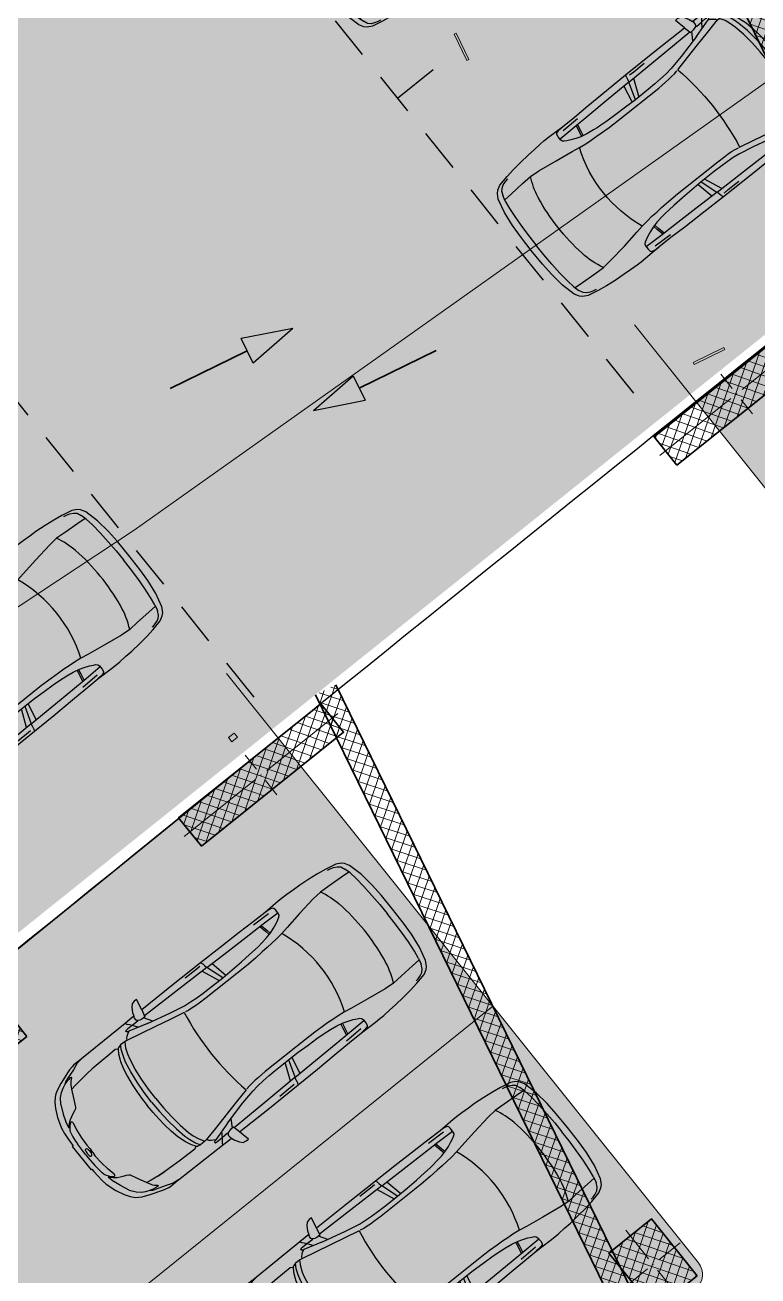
# Model space of a CAD drawing. Header units: metres. Extents: x 7511783 to 7512372, y 4692307 to 4692611.
# Drawn here: x 7511938.72 to 7511946.77, y 4692369.04 to 4692382.78 of the extents above; entities that cross this region are included whole.
import ezdxf

# ---------------------------------------------------------------- set-up
doc = ezdxf.new("R2010")
doc.units = ezdxf.units.M
doc.linetypes.add('Long Dashed', pattern=[793.7499761581425, 476.2499928474427, -317.4999833106998])
for name, color, linetype, lineweight in [('A - Fill Zone_Pen_No__102', 254, 'Continuous', 0), ('A - Fill Zone_Pen_No__176', 253, 'Continuous', 0), ('A - Muret', 7, 'Continuous', 0), ('A - Muret_Pen_No__101', 252, 'Continuous', 0), ('A - Muret_Pen_No__7', 7, 'Continuous', 0), ('A - Shtyllat', 7, 'Continuous', 0), ('A - Shtyllat_Pen_No__1', 7, 'Continuous', 0), ('A - Shtyllat_Pen_No__7', 7, 'Continuous', 0), ('A -Polyline', 7, 'Continuous', 0), ('A -Polyline_Pen_No__1', 7, 'Continuous', 0), ('A -Polyline_Pen_No__178', 43, 'Continuous', 0), ('A -Polyline_Pen_No__42', 8, 'Continuous', 0), ('A -Polyline_Pen_No__48', 14, 'Continuous', 0), ('A -Polyline_Pen_No__8', 14, 'Continuous', 0), ('A1 - Bodrumi -1', 7, 'Continuous', 0), ('A1 - Bodrumi -1_Pen_No__42', 8, 'Continuous', 0), ('bodrum 1 garazhat projekt', 7, 'Continuous', 0), ('garazhat-netw-amiri - b1', 20, 'Continuous', 0), ('Interior - Furniture _Pen_No__42', 8, 'Continuous', 0), ('Parc-Kojshi', 251, 'Continuous', 0)]:
    doc.layers.add(name, color=color, linetype=linetype, lineweight=lineweight)
pattern_1 = [(44.99999999999998, (0, 0), (-68.94290863686237, 68.94290863686243), []), (135.0000000000001, (0, 0), (68.94290863686219, 68.94290863686261), [])]

# ---------------------------------------------------------------- blocks, each defined once
blk = doc.blocks.new('Slab_6', base_point=(63264.51523607764, -68393.3326743771))
at = {"layer": 'A1 - Bodrumi -1_Pen_No__42', "color": 8, "linetype": 'Continuous', "lineweight": 25, "flags": 128}
blk.add_lwpolyline([(63264.51523607764, -68393.3326743771), (83257.00457082294, -63909.70114019907), (75456.13369070938, -29146.91751099753, 0.0021919497620864), (57048.23205081843, -33332.54687322022), (60252.72529317138, -47612.63264707229), (58637.28843211705, -47925.70844958309), (58785.1422201114, -48589.27355840802), (58818.69832244765, -48581.63779186852)], format="xyb", close=True, dxfattribs=at)
blk = doc.blocks.new('Wall_15', base_point=(0, 6.4082e-12))
at = {"layer": 'A - Muret_Pen_No__101', "linetype": 'Continuous', "lineweight": 13}
h = blk.add_hatch(dxfattribs=at)
h.set_pattern_fill('CONCRETE_BLOCK', color=252, style=0, pattern_type=2)
h.set_pattern_definition(pattern_1)
h.paths.add_polyline_path([(-1.5708e-12, -4900.000033771142), (249.9999749009003, -4900.000033771142), (249.9999749009003, -2199.999968968906), (-1.5708e-12, -2199.999968968906)])
h = blk.add_hatch(dxfattribs=at)
h.set_pattern_fill('CONCRETE_BLOCK', color=252, style=0, pattern_type=2)
h.set_pattern_definition(pattern_1)
h.paths.add_polyline_path([(-1.5708e-12, -8550.830750387211), (249.999995032061, -8800.830745419275), (249.999995032061, -6899.999994027645), (-1.5708e-12, -6899.999994027645)])
at = {"layer": 'A - Muret_Pen_No__7', "color": 7, "linetype": 'Continuous', "lineweight": 35, "flags": 128}
for points in [[(-4.041e-13, -2200.000028613109), (-9.001e-13, -4899.999936311775)], [(249.9999999999991, -4900.000060477718), (249.9999999999996, -2200.000025361618)], [(-1.2675e-12, -6899.999962323701), (-1.5708e-12, -8550.830745419275)], [(249.9999999999984, -8800.830745419275), (249.9999999999987, -6899.999959072212)]]:
    blk.add_lwpolyline(points, dxfattribs=at)
blk = doc.blocks.new('Wall_17', base_point=(-1850.000000000002, -8550.830745419275))
at = {"layer": 'A - Muret_Pen_No__101', "linetype": 'Continuous', "lineweight": 13}
h = blk.add_hatch(dxfattribs=at)
h.set_pattern_fill('CONCRETE_BLOCK', color=252, style=0, pattern_type=2)
h.set_pattern_definition(pattern_1)
h.paths.add_polyline_path([(-1850.000000000002, -8550.830745419275), (-1850.000000000003, -19000.83600967443), (-1600.000000000003, -19000.83600967443), (-1600.000000000002, -8550.830745419275)])
at = {"layer": 'A - Muret_Pen_No__7', "color": 7, "linetype": 'Continuous', "lineweight": 35, "flags": 128}
for points in [[(-1850.000000000002, -8550.830745419275), (-1850.000000000003, -19000.83600967443)], [(-1600.000000000003, -19000.83600967443), (-1600.000000000002, -8550.830745419275)]]:
    blk.add_lwpolyline(points, dxfattribs=at)
blk = doc.blocks.new('Column_61', base_point=(5947.500000000003, 13699.91603487401))
at = {"layer": 'A - Shtyllat_Pen_No__1', "color": 7, "linetype": 'Continuous', "lineweight": 13, "flags": 128}
blk.add_lwpolyline([(5935.000000000003, 13539.91603487401), (5960.000000000003, 13539.91603487401), (5960.000000000003, 13859.91603487401), (5935.000000000003, 13859.91603487401)], close=True, dxfattribs=at)
blk = doc.blocks.new('Column_62', base_point=(5772.500000000003, 13527.41603487401))
at = {"layer": 'A - Shtyllat_Pen_No__1', "color": 7, "linetype": 'Continuous', "lineweight": 13, "flags": 128}
blk.add_lwpolyline([(5960.000000000003, 13514.91603487401), (5960.000000000003, 13539.91603487401), (5585.000000000003, 13539.91603487401), (5585.000000000003, 13514.91603487401)], close=True, dxfattribs=at)
blk = doc.blocks.new('Column_64', base_point=(7404.775709868909, 12530.26864461035))
at = {"layer": 'A - Shtyllat_Pen_No__1', "color": 7, "linetype": 'Continuous', "lineweight": 13, "flags": 128}
blk.add_lwpolyline([(7450.373490132641, 12509.7542000646), (7437.236955106668, 12568.29846919072), (7359.177929605177, 12550.78308915609), (7372.314464631149, 12492.23882002997)], close=True, dxfattribs=at)
blk = doc.blocks.new('Column_166', base_point=(64505.87232301066, -38881.04805262886))
at = {"layer": 'A - Shtyllat', "linetype": 'Continuous', "lineweight": 0}
h = blk.add_hatch(dxfattribs=at)
h.set_pattern_fill('CONCRETE_BLOCK', color=18, style=0, pattern_type=2)
h.set_pattern_definition(pattern_1)
h.paths.add_polyline_path([(64886.17591868005, -39205.65423729104), (64711.00925349893, -38425.06686908084), (64125.56872734127, -38556.44186796668), (64300.7353925224, -39337.02923617687)])
at = {"layer": 'A - Shtyllat_Pen_No__1', "color": 7, "linetype": 'Continuous', "lineweight": 13}
for p, q in [((64488.35565649256, -38802.98931580783), (64400.77232390199, -38412.69563170273)), ((64583.93105983168, -38863.53138611074), (64876.6513229105, -38797.84388666783)), ((64427.81358618964, -38898.56471914697), (64135.09332311082, -38964.25221858989)), ((64523.38898952877, -38959.10678944988), (64610.97232211933, -39349.40047355498))]:
    blk.add_line(p, q, dxfattribs=at)
blk.add_point((64505.87232301066, -38881.04805262886), dxfattribs=at)
at = {"layer": 'A - Shtyllat_Pen_No__7', "color": 7, "linetype": 'Continuous', "lineweight": 35, "flags": 128}
blk.add_lwpolyline([(64886.17591868005, -39205.65423729104), (64711.00925349893, -38425.06686908084), (64125.56872734127, -38556.44186796668), (64300.7353925224, -39337.02923617687)], close=True, dxfattribs=at)
blk = doc.blocks.new('Column_179', base_point=(59045.0060760387, -33287.85267673247))
at = {"layer": 'A - Shtyllat', "linetype": 'Continuous', "lineweight": 0}
h = blk.add_hatch(dxfattribs=at)
h.set_pattern_fill('CONCRETE_BLOCK', color=18, style=0, pattern_type=2)
h.set_pattern_definition(pattern_1)
h.paths.add_polyline_path([(59425.30967170808, -33612.45886139465), (59250.14300652697, -32831.87149318445), (58664.70248036931, -32963.24649207029), (58839.86914555044, -33743.83386028049)])
at = {"layer": 'A - Shtyllat_Pen_No__1', "color": 7, "linetype": 'Continuous', "lineweight": 13}
for p, q in [((59027.48940952059, -33209.79393991145), (58939.90607693003, -32819.50025580635)), ((59123.06481285972, -33270.33601021436), (59415.78507593855, -33204.64851077144)), ((58966.94733921767, -33305.36934325059), (58674.22707613886, -33371.0568426935)), ((59062.52274255681, -33365.91141355349), (59150.10607514737, -33756.2050976586))]:
    blk.add_line(p, q, dxfattribs=at)
blk.add_point((59045.0060760387, -33287.85267673247), dxfattribs=at)
at = {"layer": 'A - Shtyllat_Pen_No__7', "color": 7, "linetype": 'Continuous', "lineweight": 35, "flags": 128}
blk.add_lwpolyline([(59425.30967170808, -33612.45886139465), (59250.14300652697, -32831.87149318445), (58664.70248036931, -32963.24649207029), (58839.86914555044, -33743.83386028049)], close=True, dxfattribs=at)
blk = doc.blocks.new('Column_180', base_point=(69526.68682391413, -30697.36521935289))
at = {"layer": 'A - Shtyllat', "linetype": 'Continuous', "lineweight": 0}
h = blk.add_hatch(dxfattribs=at)
h.set_pattern_fill('CONCRETE_BLOCK', color=18, style=0, pattern_type=2)
h.set_pattern_definition(pattern_1)
h.paths.add_polyline_path([(68594.74427994668, -31111.47039288187), (70546.21270047217, -30673.553729929), (70458.62936788159, -30283.2600458239), (68507.1609473561, -30721.17670877676)])
at = {"layer": 'A - Shtyllat_Pen_No__1', "color": 7, "linetype": 'Continuous', "lineweight": 13}
for p, q in [((69509.17015739602, -30619.30648253186), (69465.37849110072, -30424.15964047931)), ((69604.74556073516, -30679.84855283477), (70580.4797709979, -30460.89022135833)), ((69448.6280870931, -30714.881885871), (68472.89387683036, -30933.84021734743)), ((69544.20349043225, -30775.4239561739), (69587.99515672753, -30970.57079822645))]:
    blk.add_line(p, q, dxfattribs=at)
blk.add_point((69526.68682391413, -30697.36521935289), dxfattribs=at)
at = {"layer": 'A - Shtyllat_Pen_No__7', "color": 7, "linetype": 'Continuous', "lineweight": 35, "flags": 128}
blk.add_lwpolyline([(68594.74427994668, -31111.47039288187), (70546.21270047217, -30673.553729929), (70458.62936788159, -30283.2600458239), (68507.1609473561, -30721.17670877676)], close=True, dxfattribs=at)
blk = doc.blocks.new('Column_181', base_point=(62998.06674833133, -32162.29846686515))
at = {"layer": 'A - Shtyllat', "linetype": 'Continuous', "lineweight": 0}
h = blk.add_hatch(dxfattribs=at)
h.set_pattern_fill('CONCRETE_BLOCK', color=18, style=0, pattern_type=2)
h.set_pattern_definition(pattern_1)
h.paths.add_polyline_path([(62066.12420436387, -32576.40364039413), (64017.59262488936, -32138.48697744127), (63930.00929229878, -31748.19329333617), (61978.5408717733, -32186.10995628904)])
at = {"layer": 'A - Shtyllat_Pen_No__1', "color": 7, "linetype": 'Continuous', "lineweight": 13}
for p, q in [((62980.55008181322, -32084.23973004413), (62936.75841551793, -31889.09288799159)), ((63076.12548515235, -32144.78180034704), (64051.85969541509, -31925.82346887061)), ((62920.00801151031, -32179.81513338326), (61944.27380124756, -32398.7734648597)), ((63015.58341484945, -32240.35720368617), (63059.37508114474, -32435.50404573872))]:
    blk.add_line(p, q, dxfattribs=at)
blk.add_point((62998.06674833133, -32162.29846686515), dxfattribs=at)
at = {"layer": 'A - Shtyllat_Pen_No__7', "color": 7, "linetype": 'Continuous', "lineweight": 35, "flags": 128}
blk.add_lwpolyline([(62066.12420436387, -32576.40364039413), (64017.59262488936, -32138.48697744127), (63930.00929229878, -31748.19329333617), (61978.5408717733, -32186.10995628904)], close=True, dxfattribs=at)
blk = doc.blocks.new('Car 05 22')
at = {"layer": 'Interior - Furniture _Pen_No__42', "color": 8, "linetype": 'Continuous', "lineweight": 25}
for p, q in [((1961.117547741, 983.221158223), (1928.938242309, 983.221158223)), ((1928.938242309, 983.221158223), (1957.843908175, 858.0544967500001)), ((1996.903176747, 974.9060932165999), (1961.117547741, 983.221158223)), ((2026.89661068, 945.007687052), (1996.903176747, 974.9060932165999)), ((-372.3345973750002, 830.229933465), (-483.1389679684001, 817.2581826864)), ((-251.752794228, 841.043733947), (-372.3345973750002, 830.229933465)), ((-168.2198443133, 844.6061713611999), (-251.752794228, 841.043733947)), ((-78.35772569479998, 850.6357850930001), (-168.2198443133, 844.6061713611999)), ((-24.036324899, 852.2918850640001), (-78.35772569479998, 850.6357850930001)), ((40.3182760438, 852.3336850629998), (-24.036324899, 852.2918850640001)), ((230.8030912739, 845.5192631063), (40.3182760438, 852.3336850629998)), ((129.0398444, 820.4687779309999), (138.886242882, 832.3883788069998)), ((138.886242882, 832.3883788069998), (165.168377873, 840.275885275)), ((165.168377873, 840.275885275), (194.733578306, 844.324685204)), ((194.733578306, 844.324685204), (230.803091274, 845.519263106)), ((400.0158099590001, 847.596806379), (230.8030912739, 845.5192631063)), ((590.7241636140001, 851.6786068920001), (400.0158099590001, 847.596806379)), ((856.5325990199999, 856.169707455), (590.7241636140001, 851.6786068920001)), ((1129.8609284, 858.5331077519999), (856.5325990199999, 856.169707455)), ((1119.51383092, 833.2672045809999), (1115.14443198, 808.948201529)), ((1120.16623076, 836.3248049650001), (1119.51383092, 833.2672045809999)), ((1120.69723063, 838.160005195), (1120.16623076, 836.3248049650001)), ((1129.8609284, 858.5331077519999), (1120.69723063, 838.160005195)), ((1536.1071561, 860.3802508980001), (1129.8609284, 858.5331077519999)), ((1162.63563846, 830.4777734580001), (1220.13025657, 829.0713745190002)), ((1220.13025657, 829.0713745190002), (1369.65750367, 831.489072695)), ((1957.843908175, 858.0544967500001), (1536.1071561, 860.3802508980001)), ((1957.84390817, 858.0544967500001), (1977.22141076, 777.427813481)), ((2054.5732194, 897.577022836), (2026.89661068, 945.007687052)), ((2067.91700908, 857.6794056350001), (2054.5732194, 897.577022836)), ((2119.91703998, 857.4374531180001), (2067.91700908, 857.6794056350001)), ((2075.28112592, 835.6608695470001), (2067.91700908, 857.6794056350001)), ((2075.2191259, 809.3983893609999), (2075.28112592, 835.6608695470001)), ((2193.165590015, 856.4504063259001), (2119.91703998, 857.4374531180001)), ((2166.81146925, 813.814537484), (2182.27381684, 834.081841238)), ((2182.27381684, 834.081841238), (2193.16559002, 856.4504063260001)), ((2808.01466132, 852.5547640039999), (2193.165590015, 856.4504063259001)), ((2855.711363900001, 852.6327640009998), (2808.01466132, 852.5547640039999)), ((2808.01466132, 852.5547640039999), (2876.86636504, 843.317264394)), ((2891.44016583, 852.5287640049999), (2855.711363900001, 852.6327640009998)), ((2876.86636504, 843.317264394), (2954.16376923, 813.731165643)), ((2922.51356751, 852.034364026), (2891.44016583, 852.5287640049999)), ((2904.11849592, 832.8863289209997), (2905.06820589, 832.8379901159999)), ((2945.17226874, 849.4061641369999), (2922.51356751, 852.034364026)), ((2989.61447115, 839.6482645490003), (2945.17226874, 849.4061641369999)), ((3013.55027244, 833.064864827), (2989.61447115, 839.6482645490003)), ((3154.26138006, 782.5577669589998), (3013.55027244, 833.064864827)), ((-784.8200333720001, 721.8124613509999), (-815.0478655078, 667.7598955197002)), ((-757.6903274910002, 747.022066986), (-784.8200333720001, 721.8124613509999)), ((-706.3378894982, 775.7872218095), (-757.6903274910002, 747.022066986)), ((-729.425104913, 716.3992494200002), (-750.577082573, 669.7773949330001)), ((-701.0941271610001, 743.2591195180001), (-729.425104913, 716.3992494200002)), ((-585.227090103, 801.027979058), (-706.3378894982, 775.7872218095)), ((-664.8727541800001, 760.961322365), (-701.0941271610001, 743.2591195180001)), ((-626.571782751, 772.4860242179999), (-664.8727541800001, 760.961322365)), ((-594.8871138119998, 778.4895580349998), (-626.571782751, 772.4860242179999)), ((-483.1389679684001, 817.2581826864), (-585.227090103, 801.027979058)), ((124.560977278, 791.3967861309999), (129.0398444, 820.4687779309999)), ((125.693926866, 743.8968737240001), (124.560977278, 791.3967861309999)), ((327.3887276080001, 761.920895626), (125.394377448, 756.455747737)), ((132.429139117, 722.8048827370001), (125.693926866, 743.8968737240001)), ((146.670770152, 710.6062742990001), (132.429139117, 722.8048827370001)), ((171.252864179, 696.6287725440001), (146.670770152, 710.6062742990001)), ((212.566754139, 676.5412700230002), (171.252864179, 696.6287725440001)), ((210.873013229, 809.2317387879999), (418.0703055720001, 816.1926024380003)), ((521.9507803269998, 764.6728959719999), (327.3887276080001, 761.920895626)), ((355.2943663540001, 762.315609428), (339.1227247570001, 683.1192857359999)), ((373.4006373970002, 762.5717151969999), (357.2289958010001, 683.375391506)), ((813.627009446, 769.327996556), (521.9507803269998, 764.6728959719999)), ((1108.59023357, 773.98329714), (813.627009446, 769.327996556)), ((1036.25651944, 772.8416796290002), (996.5002997029998, 578.7916468290002)), ((1041.96657906, 578.0240872360001), (1107.56627095, 773.967136299)), ((1173.32542975, 774.895061201), (1090.33970038, 577.89253068)), ((1115.14443198, 808.948201529), (1108.59023357, 773.98329714)), ((1108.59023357, 773.98329714), (1537.61805657, 780.025947399)), ((1537.61805657, 780.025611521), (1974.99295641, 786.0764425990001)), ((2000.39650233, 701.591770694), (1730.35620914, 633.8338533080002)), ((1939.15395607, 686.22492547), (1995.917261, 777.427813481)), ((1977.22141076, 777.427813481), (2019.59119012, 777.427813481)), ((2000.39650233, 701.591770694), (2213.53100788, 762.9814866290001)), ((2019.59119012, 777.427813481), (2044.48611622, 783.069509224)), ((2044.48611622, 783.069509224), (2063.35562216, 792.2740022800001)), ((2063.35562216, 792.2740022800001), (2070.42572439, 799.8521965630001)), ((2068.68333559, 787.696981005), (2065.39356605, 794.4584027669999)), ((2068.68333559, 787.696981005), (2148.02030692, 790.4828861469999)), ((2070.42572439, 799.8521965630001), (2075.2191259, 809.3983893609999)), ((2106.51930118, 732.1586113790001), (2148.02030692, 790.4828861469999)), ((2122.045506540001, 659.9572884350001), (2293.79610906, 697.6509877739999)), ((2148.02030692, 790.4828861469999), (2166.81146925, 813.814537484)), ((2148.02030692, 790.4828861469999), (2205.61920777, 792.204186117)), ((2205.61920777, 792.204186117), (2227.21980808, 791.0038861380001)), ((2226.59190807, 769.8777067159999), (2213.53100788, 762.9814866290001)), ((2213.53100788, 762.9814866290001), (2238.34670825, 752.240186817)), ((2234.36910819, 773.9630864369999), (2226.59190807, 769.8828865080001)), ((2227.21980808, 791.0038861380001), (2232.61990816, 790.029986155)), ((2232.61990816, 790.029986155), (2237.93539134, 787.2871225249999)), ((2238.46067648, 776.864360243), (2234.36910819, 773.9630864369999)), ((2240.81890828, 784.03918626), (2237.93539134, 787.2871225249999)), ((2238.34670825, 752.240186817), (2258.53170854, 739.717487037)), ((2238.46067648, 776.864360243), (2240.85090828, 780.5209863219999)), ((2240.85090828, 780.5209863219999), (2240.81890828, 784.03918626)), ((2258.53170854, 739.717487037), (2269.0398087, 731.086787188)), ((2269.0398087, 731.086787188), (2278.83550884, 721.965087348)), ((2278.83550884, 721.965087348), (2293.79610906, 697.6509877739999)), ((2293.79610906, 697.6509877739999), (2317.1870094, 700.7385877199999)), ((2293.79610906, 697.6386630720001), (2293.79610906, 697.6509877739999)), ((2317.1870094, 700.7385877199999), (2345.74280982, 702.7498876850001)), ((2355.134199750001, 639.912801441), (2317.1870094, 700.7385877199999)), ((2345.74280982, 702.7498876850001), (2378.929310310001, 702.0184876970001)), ((2410.10490185, 649.1086815510001), (2378.929310310001, 702.0184876970001)), ((2378.929310310001, 702.0184876970001), (2410.57231077, 694.2028878339999)), ((2410.57231077, 694.2028878339999), (2410.58631694, 694.1782473540001)), ((2428.73881104, 681.7061880529999), (2410.57231077, 694.2028878339999)), ((2428.73881104, 681.7061880529999), (2457.25830016, 700.035535323)), ((2457.25830016, 700.035535323), (2535.4819126, 697.9905877680001)), ((2535.422612600001, 697.9916562040003), (2673.21491462, 695.5089878119999)), ((2535.46586986, 697.9894090810001), (2535.4819126, 697.988971943)), ((2673.21491462, 695.5089878119999), (2787.200816290001, 691.4809878819998)), ((2787.200816290001, 691.4809878819998), (2868.415817480001, 687.223087957)), ((2868.395882330001, 687.22488671), (2959.72331881, 678.984388101)), ((2959.72331881, 678.984388101), (2868.415817480001, 687.1969879569999)), ((2954.16376923, 813.731165643), (3075.78877375, 774.6896785450001)), ((3022.47491973, 758.305686711), (3023.66221975, 762.4851866380001)), ((3024.49924208, 753.7186598590001), (3022.47491973, 758.305686711)), ((3023.66221975, 762.4851866380001), (3034.64521991, 765.0503865930001)), ((3037.91041996, 743.452886971), (3024.49924208, 753.7186598590001)), ((3034.64521991, 765.0503865930001), (3046.93432009, 763.817386614)), ((3050.61522015, 730.6688871950001), (3037.91041996, 743.452886971)), ((3046.93432009, 763.817386614), (3060.9451203, 762.9292866300001)), ((3064.50712035, 714.6457874760001), (3050.61522015, 730.6688871950001)), ((3060.9451203, 762.9292866300001), (3089.85712072, 757.3861867269998)), ((3076.97452053, 697.807687771), (3064.50712035, 714.6457874760001)), ((3100.48402088, 763.1120866269999), (3075.78877375, 774.6896785450001)), ((3100.00912087, 656.556188494), (3076.97452053, 697.807687771)), ((3089.85712072, 757.3861867269998), (3108.43932099, 751.4304868319999)), ((3114.13862108, 753.3111867989999), (3100.48402088, 763.1120866269999)), ((3108.43932099, 751.4304868319999), (3122.8656212, 746.4359869189999)), ((3122.8656212, 746.4359869189999), (3114.13862108, 753.3111867989999)), ((3170.0706946, 726.5554905960001), (3122.8656212, 746.4359869189999)), ((3235.883818752, 747.6101556219), (3154.26138006, 782.5577669589998)), ((3211.69204952, 701.0151137130001), (3170.0706946, 726.5554905960001)), ((3254.25934432, 663.1775183300001), (3211.69204952, 701.0151137130001)), ((3269.07948628, 728.3294692490001), (3235.883818752, 747.6101556219)), ((3298.56678787, 705.6390702070001), (3269.07948628, 728.3294692490001)), ((3337.33388997, 663.3806719909999), (3298.56678787, 705.6390702070001)), ((-815.0478655078, 667.7598955197002), (-855.0523550635, 511.0116477078998)), ((-768.2719792499998, 602.2788720830002), (-782.764796709, 510.0106247469999)), ((-768.2719792499998, 602.2788720830002), (-750.577082573, 669.7773949330001)), ((-764.3441764490001, 617.261773195), (-665.728145997, 623.9546285630003)), ((-665.728145997, 623.9546285630003), (-500.877431885, 634.180288886)), ((-500.877431885, 634.180288886), (-383.0238853850001, 641.9613403830001)), ((-383.0238853850001, 641.9613403830001), (-274.220886173, 631.318400078)), ((-274.220886173, 631.318400078), (-56.404854203, 600.536895199)), ((-56.404854203, 600.536895199), (145.941775497, 566.5900898169999)), ((145.941775497, 566.5900898169999), (233.261172115, 552.312592089)), ((266.3151410770001, 654.566867265), (212.566754139, 676.5412700230002)), ((233.261172115, 552.312592089), (315.3092800730001, 541.359190513)), ((319.4903281550001, 636.426864989), (266.3151410770001, 654.566867265)), ((392.7088835140001, 617.8124267930001), (319.4903281550001, 636.426864989)), ((339.1227247570001, 683.1192857359999), (329.5580559370001, 633.8673348859999)), ((357.2289958010001, 683.375391506), (346.76505809, 629.492778784)), ((474.8166917820001, 607.1053878569999), (392.7088835140001, 617.8124267930001)), ((521.3449804749999, 601.6186871690002), (474.8166917820001, 607.1053878569999)), ((569.9935686519999, 596.8381865689998), (521.3449804749999, 601.6186871690002)), ((652.59274858, 590.9845858339997), (569.9935686519999, 596.8381865689998)), ((772.8388193580001, 584.9903850819998), (652.59274858, 590.9845858339997)), ((907.2666866909999, 580.298084493), (772.8388193580001, 584.9903850819998)), ((1041.96657906, 578.0240872360001), (907.2666866909999, 580.298084493)), ((1227.79815085, 577.5186957939999), (1041.96657906, 578.0240872360001)), ((1316.09897866, 580.475793563), (1227.79815085, 577.5186957939999)), ((1403.02450604, 584.4121905939998), (1316.09897866, 580.475793563)), ((1483.8761315, 590.1361862749999), (1403.02450604, 584.4121905939998)), ((1562.00595611, 600.596478384), (1483.8761315, 590.1361862749999)), ((1730.35620914, 633.8338533080002), (1562.00595611, 600.596478384)), ((1610.72419049, 544.0665862469999), (1779.61280153, 581.7538898049997)), ((1779.61280153, 581.7538898049997), (1952.84760406, 621.338789111)), ((1952.84760406, 621.338789111), (2122.045506540001, 659.9572884350001)), ((2379.77420337, 575.387091212), (2355.13301598, 639.9159014410001)), ((2397.334105950001, 514.2584815219999), (2379.77250853, 575.3929912130001)), ((2436.02871163, 583.2244924540001), (2410.10490185, 649.1086815510001)), ((2428.77597173, 681.700745325), (2428.73881104, 681.7061880529999)), ((2428.77597173, 681.700745325), (2456.66545813, 639.8418234830003)), ((2453.63941421, 521.616582688), (2436.02871163, 583.2244924540001)), ((2456.66545813, 639.8418234830003), (2487.236391870001, 574.2621729599999)), ((2487.236391870001, 574.2621729599999), (2491.79934275, 562.0052962960001)), ((2491.79994982, 562.0052962960001), (2517.90263133, 477.034766618)), ((2959.72331881, 678.984388101), (3047.2313201, 666.2002883250001)), ((3047.20992906, 666.2041971140001), (3100.00912087, 656.556188494)), ((3152.92075342, 553.873393456), (3100.00912087, 656.556188494)), ((3189.62073735, 475.569766106), (3152.92075342, 553.873393456)), ((3301.867263790001, 602.80900872), (3254.25934432, 663.1775183300001)), ((3301.867263790001, 602.80900872), (3346.015513130001, 501.4217980699999)), ((3374.49419199, 603.583974516), (3337.33388997, 663.3806719909999)), ((3418.40079436, 512.7439783509999), (3374.49419199, 603.583974516)), ((-855.0523550635, 511.0116477078998), (-874.6778528530002, 344.9579771100001)), ((-782.7621654889999, 510.027376359), (-794.5333543099999, 390.6265818930001)), ((315.2936019620001, 541.3606176840001), (384.2945810830001, 535.0794906230001)), ((384.2815104790001, 535.080362318), (454.174320738, 530.4191213629999)), ((454.170282107, 530.4193907049998), (526.242583163, 526.2868907769997)), ((526.2331313149998, 526.2873073839999), (627.7018846490002, 521.814890855)), ((627.698546207, 521.8149872519999), (756.75876515, 518.0884218199999)), ((756.75876515, 518.0884218199999), (1322.62824821, 518.052230308)), ((1322.62824821, 518.052230308), (1420.49779626, 521.652890858)), ((1420.49066257, 521.652523245), (1466.64156934, 524.030772681)), ((1466.62639694, 524.0299908169999), (1510.87647584, 527.594696836)), ((1510.85529759, 527.5929907539999), (1554.25309822, 533.0576906580001)), ((1554.25309822, 533.0576906580001), (1596.82961355, 540.969674969)), ((1597.28918852, 541.1774857889999), (1596.65116701, 540.8889849259999)), ((2419.31580918, 395.7362626700001), (2397.33316008, 514.2635815229997)), ((2477.61661773, 401.0764635800001), (2453.63941421, 521.616582688)), ((2517.90263133, 477.034766618), (2537.54372273, 384.0810341510001)), ((3199.39883308, 466.7584630290001), (3189.62073735, 475.569766106)), ((3220.69886845, 454.388540188), (3199.39883308, 466.7584630290001)), ((3256.10680826, 439.2417534179999), (3220.67662376, 454.4014587129999)), ((3288.390194130001, 425.101248479), (3256.10680826, 439.2417534179999)), ((3319.36158057, 408.41284265), (3288.390194130001, 425.101248479)), ((3346.015513130001, 501.4217980699999), (3374.297465860001, 419.557472908)), ((3391.09039087, 344.247647689), (3374.297465860001, 419.557472908)), ((3457.47689648, 393.0984834030001), (3418.40079436, 512.7439783509999)), ((-874.6778528530002, 344.9579771100001), (-882.944054645, 194.680643518)), ((-794.5333543099999, 390.6265818930001), (-802.4328468090001, 258.715288008)), ((2433.73206705, 266.091642182), (2419.31580918, 395.7362626700001)), ((2493.88922012, 269.050242651), (2477.61661773, 401.0764635800001)), ((2537.54372273, 384.0810341510001), (2551.45611664, 285.6281997640001)), ((2551.45611664, 285.6281997640001), (2559.71041303, 193.693567653)), ((3353.46269085, 384.2512837760001), (3319.36158057, 408.41284265)), ((3321.23357975, 370.497229407), (3320.99727986, 362.132926485)), ((3320.99727986, 362.132926485), (3338.31527228, 276.8564967000001)), ((3324.654278260001, 377.297531782), (3321.23357975, 370.497229407)), ((3328.30797666, 379.591332583), (3324.654278260001, 377.297531782)), ((3338.468372210001, 379.4523325350001), (3328.30797666, 379.591332583)), ((3338.31527228, 276.8564967000001), (3351.882966340001, 172.661960307)), ((3363.640761200001, 357.811724976), (3338.468372210001, 379.4523325350001)), ((3377.182392130001, 359.9734848010001), (3353.46269085, 384.2512837760001)), ((3396.66521323, 315.8049103040001), (3363.640761200001, 357.811724976)), ((3391.09039087, 344.247647689), (3377.182392130001, 359.9734848010001)), ((3408.0703938, 289.3779877820001), (3396.66521323, 315.8049103040001)), ((3408.0703938, 289.3779877820001), (3413.77629411, 267.259988716)), ((3468.34279707, 330.9338860280001), (3457.47689648, 393.0984834030001)), ((3474.4914974, 263.721088865), (3468.34279707, 330.9338860280001)), ((-882.944054645, 194.680643518), (-885.3767076889999, 0)), ((-802.4328468090001, 258.715288008), (-806.8131426489999, 124.936494209)), ((2441.61713002, 131.955220918), (2433.73181129, 266.093942182)), ((2503.10292147, 133.173421111), (2493.88922012, 269.050242651)), ((2559.71041303, 193.693567653), (2564.38081099, 101.185635342)), ((3351.882966340001, 172.661960307), (3358.343763510001, 75.87012649980001)), ((3413.77548775, 267.2641933500001), (3418.45445829, 242.866384828)), ((3418.452194370001, 242.878189745), (3424.044894670001, 200.723791525)), ((3424.044894670001, 200.723791525), (3427.72848251, 152.023715234)), ((3432.36383112, 39.98011396419999), (3427.72848251, 152.023715234)), ((3478.33319761, 199.917191559), (3474.4914974, 263.721088865)), ((3479.35651311, 164.9481933352), (3478.33319761, 199.917191559)), ((3489.519598210001, 164.9481933352), (3479.35651311, 164.9481933352)), ((3489.519598210001, -164.9481933352), (3489.519598210001, 164.9481933352)), ((-885.3767076889999, 0), (-882.944054645, -194.680643518)), ((-806.8131426489999, 124.936494209), (-808.0470753050001, 0)), ((-806.8131426489999, -124.936494209), (-808.0470753050001, 1.477e-13)), ((2444.0197128, -0.0273000043277), (2441.61701245, 131.957220918)), ((2444.0197128, 0.0273000043271), (2441.61701245, -131.957220918)), ((2506.01959488, -3.86e-13), (2503.10292147, 133.173421111)), ((2564.38081099, 101.185635342), (2566.01761027, -0.00610000213065)), ((2564.38081099, -101.185635342), (2566.01761027, 0.00610000212997)), ((3353.95786543, 27.8932505984), (3358.343763510001, 75.87012649980001)), ((3353.95786543, 27.8932505984), (3353.95786543, -0.7649002671629999)), ((3353.95786543, -27.8932505984), (3353.95786543, 0.7649002671619999)), ((3370.89075802, 11.74110410089999), (3370.32315827, -0.7649002671629999)), ((3370.89075802, -11.74110410089999), (3370.32315827, 0.7649002671619999)), ((3372.49235732, 23.6550082622), (3370.89075802, 11.74110410089999)), ((3376.267285060001, 38.99395092400001), (3372.49235732, 23.6550082622)), ((3381.98685317, 46.5714162664), (3376.267285060001, 38.99395092400001)), ((3386.21005132, 48.3522168884), (3381.98685317, 46.5714162664)), ((3386.21005132, 48.3522168884), (3394.28954778, 48.3522168884)), ((3398.51284593, 46.5714162664), (3394.28954778, 48.3522168884)), ((3404.23226311, 38.99375151340001), (3398.51284593, 46.5714162664)), ((3404.23226311, 38.99375151340001), (3408.00714178, 23.6550082622)), ((3408.00714178, 23.6550082622), (3409.766541010001, 8.055102813469999)), ((3409.766541010001, 8.055102813469999), (3409.766541010001, -4.961e-13)), ((3431.76949509, 57.3729975776), (3431.76949509, 56.7710829698)), ((3432.04453126, -0.0109000038072), (3432.36383112, 39.98011396419999)), ((3432.04453126, 0.0109000038063), (3432.36383112, -39.98011396419999)), ((-802.4328468090001, -258.715288008), (-806.8131426489999, -124.936494209)), ((2441.61713002, -131.955220918), (2433.73181129, -266.093942182)), ((2503.10292147, -133.173421111), (2493.88922012, -269.050242651)), ((2506.01959488, -2.78e-13), (2503.10292147, -133.173421111)), ((2559.71041303, -193.693567653), (2564.38081099, -101.185635342)), ((3351.882966340001, -172.661960307), (3358.343763510001, -75.87012649980001)), ((3353.95786543, -27.8932505984), (3358.343763510001, -75.87012649980001)), ((3372.49235732, -23.6550082622), (3370.89075802, -11.74110410089999)), ((3376.267285060001, -38.99395092400001), (3372.49235732, -23.6550082622)), ((3381.98685317, -46.5714162664), (3376.267285060001, -38.99395092400001)), ((3386.21005132, -48.3522168884), (3381.98685317, -46.5714162664)), ((3386.21005132, -48.3522168884), (3394.28954778, -48.3522168884)), ((3398.51284593, -46.5714162664), (3394.28954778, -48.3522168884)), ((3404.23226311, -38.99375151340001), (3398.51284593, -46.5714162664)), ((3404.23226311, -38.99375151340001), (3408.00714178, -23.6550082622)), ((3408.00714178, -23.6550082622), (3409.766541010001, -8.055102813469999)), ((3409.766541010001, -8.055102813469999), (3409.766541010001, -3.892e-13)), ((3432.36383112, -39.98011396419999), (3427.72848251, -152.023715234)), ((3431.76949509, -57.3729975776), (3431.76949509, -56.7710829698)), ((-882.944054645, -194.680643518), (-874.6778528530002, -344.9579771100001)), ((-794.5333543099999, -390.6265818930001), (-802.4328468090001, -258.715288008)), ((2433.73206705, -266.091642182), (2419.31580918, -395.7362626700001)), ((2493.88922012, -269.050242651), (2477.61661773, -401.0764635800001)), ((2551.45611664, -285.6281997640001), (2559.71041303, -193.693567653)), ((3338.31527228, -276.8564967000001), (3351.882966340001, -172.661960307)), ((3408.0703938, -289.3779877820001), (3413.77629411, -267.259988716)), ((3413.77548775, -267.2641933500001), (3418.45445829, -242.866384828)), ((3418.452194370001, -242.878189745), (3424.044894670001, -200.723791525)), ((3424.044894670001, -200.723791525), (3427.72848251, -152.023715234)), ((3468.34279707, -330.9338860280001), (3474.4914974, -263.721088865)), ((3474.4914974, -263.721088865), (3478.33319761, -199.917191559)), ((3478.33319761, -199.917191559), (3479.35651311, -164.9481933352)), ((3479.35651311, -164.9481933352), (3489.519598210001, -164.9481933352)), ((-874.6778528530002, -344.9579771100001), (-855.0523550635, -511.0116477078998)), ((-782.7621654889999, -510.027376359), (-794.5333543099999, -390.6265818930001)), ((2419.31580918, -395.7362626700001), (2397.33316008, -514.2635815229997)), ((2477.61661773, -401.0764635800001), (2453.63941421, -521.616582688)), ((2517.90263133, -477.034766618), (2537.54372273, -384.0810341510001)), ((2537.54372273, -384.0810341510001), (2551.45611664, -285.6281997640001)), ((3319.36158057, -408.41284265), (3288.390194130001, -425.101248479)), ((3353.46269085, -384.2512837760001), (3319.36158057, -408.41284265)), ((3320.99727986, -362.132926485), (3338.31527228, -276.8564967000001)), ((3321.23357975, -370.497229407), (3320.99727986, -362.132926485)), ((3324.654278260001, -377.297531782), (3321.23357975, -370.497229407)), ((3328.30797666, -379.591332583), (3324.654278260001, -377.297531782)), ((3338.468372210001, -379.4523325350001), (3328.30797666, -379.591332583)), ((3363.640761200001, -357.811724976), (3338.468372210001, -379.4523325350001)), ((3377.182392130001, -359.9734848010001), (3353.46269085, -384.2512837760001)), ((3396.66521323, -315.8049103040001), (3363.640761200001, -357.811724976)), ((3391.09039087, -344.247647689), (3374.297465860001, -419.557472908)), ((3391.09039087, -344.247647689), (3377.182392130001, -359.9734848010001)), ((3408.0703938, -289.3779877820001), (3396.66521323, -315.8049103040001)), ((3418.40079436, -512.7439783509999), (3457.47689648, -393.0984834030001)), ((3457.47689648, -393.0984834030001), (3468.34279707, -330.9338860280001)), ((-855.0523550635, -511.0116477078998), (-815.0478655078, -667.7598955197002)), ((-768.2719792499998, -602.2788720830002), (-782.764796709, -510.0106247469999)), ((233.261172115, -552.312592089), (315.3092800730001, -541.359190513)), ((315.2936019620001, -541.3606176840001), (384.2945810830001, -535.0794906230001)), ((384.2815104790001, -535.080362318), (454.174320738, -530.4191213629999)), ((454.170282107, -530.4193907049998), (526.242583163, -526.2868907769997)), ((526.2331313149998, -526.2873073839999), (627.7018846490002, -521.814890855)), ((627.698546207, -521.8149872519999), (756.75876515, -518.0884218199999)), ((756.75876515, -518.0884218199999), (1322.62824821, -518.052230308)), ((1322.62824821, -518.052230308), (1420.49779626, -521.652890858)), ((1420.49066257, -521.652523245), (1466.64156934, -524.030772681)), ((1466.62639694, -524.0299908169999), (1510.87647584, -527.594696836)), ((1510.85529759, -527.5929907539999), (1554.25309822, -533.0576906580001)), ((1554.25309822, -533.0576906580001), (1596.82961355, -540.969674969)), ((1597.28918852, -541.1774857889999), (1596.65116701, -540.8889849259999)), ((1610.72419049, -544.0665862469999), (1779.61280153, -581.7538898049997)), ((2397.334105950001, -514.2584815219999), (2379.77250853, -575.3929912130001)), ((2453.63941421, -521.616582688), (2436.02871163, -583.2244924540001)), ((2491.79994982, -562.0052962960001), (2517.90263133, -477.034766618)), ((3189.62073735, -475.569766106), (3152.92075342, -553.873393456)), ((3199.39883308, -466.7584630290001), (3189.62073735, -475.569766106)), ((3220.69886845, -454.388540188), (3199.39883308, -466.7584630290001)), ((3256.10680826, -439.2417534179999), (3220.67662376, -454.4014587129999)), ((3288.390194130001, -425.101248479), (3256.10680826, -439.2417534179999)), ((3301.867263790001, -602.80900872), (3346.015513130001, -501.4217980699999)), ((3346.015513130001, -501.4217980699999), (3374.297465860001, -419.557472908)), ((3374.49419199, -603.583974516), (3418.40079436, -512.7439783509999)), ((-815.0478655078, -667.7598955197002), (-784.8200333720001, -721.8124613509999)), ((-768.2719792499998, -602.2788720830002), (-750.577082573, -669.7773949330001)), ((-764.3441764490001, -617.261773195), (-665.728145997, -623.9546285630003)), ((-729.425104913, -716.3992494200002), (-750.577082573, -669.7773949330001)), ((-665.728145997, -623.9546285630003), (-500.877431885, -634.180288886)), ((-500.877431885, -634.180288886), (-383.0238853850001, -641.9613403830001)), ((-383.0238853850001, -641.9613403830001), (-274.220886173, -631.318400078)), ((-274.220886173, -631.318400078), (-56.404854203, -600.536895199)), ((-56.404854203, -600.536895199), (145.941775497, -566.5900898169999)), ((145.941775497, -566.5900898169999), (233.261172115, -552.312592089)), ((212.566754139, -676.5412700230002), (171.252864179, -696.6287725440001)), ((266.3151410770001, -654.566867265), (212.566754139, -676.5412700230002)), ((319.4903281550001, -636.426864989), (266.3151410770001, -654.566867265)), ((392.7088835140001, -617.8124267930001), (319.4903281550001, -636.426864989)), ((339.1227247570001, -683.1192857359999), (329.5580559370001, -633.8673348859999)), ((355.2943663540001, -762.315609428), (339.1227247570001, -683.1192857359999)), ((357.2289958010001, -683.375391506), (346.76505809, -629.492778784)), ((373.4006373970002, -762.5717151969999), (357.2289958010001, -683.375391506)), ((474.8166917820001, -607.1053878569999), (392.7088835140001, -617.8124267930001)), ((521.3449804749999, -601.6186871690002), (474.8166917820001, -607.1053878569999)), ((569.9935686519999, -596.8381865689998), (521.3449804749999, -601.6186871690002)), ((652.59274858, -590.9845858339997), (569.9935686519999, -596.8381865689998)), ((772.8388193580001, -584.9903850819998), (652.59274858, -590.9845858339997)), ((907.2666866909999, -580.298084493), (772.8388193580001, -584.9903850819998)), ((1041.96657906, -578.0240872360001), (907.2666866909999, -580.298084493)), ((1036.25651944, -772.8416796290002), (996.5002997029998, -578.7916468290002)), ((1227.79815085, -577.5186957939999), (1041.96657906, -578.0240872360001)), ((1041.96657906, -578.0240872360001), (1107.56627095, -773.967136299)), ((1173.32542975, -774.895061201), (1090.33970038, -577.89253068)), ((1316.09897866, -580.475793563), (1227.79815085, -577.5186957939999)), ((1403.02450604, -584.4121905939998), (1316.09897866, -580.475793563)), ((1483.8761315, -590.1361862749999), (1403.02450604, -584.4121905939998)), ((1562.00595611, -600.596478384), (1483.8761315, -590.1361862749999)), ((1730.35620914, -633.8338533080002), (1562.00595611, -600.596478384)), ((2000.39650233, -701.591770694), (1730.35620914, -633.8338533080002)), ((1779.61280153, -581.7538898049997), (1952.84760406, -621.338789111)), ((1939.15395607, -686.22492547), (1995.917261, -777.427813481)), ((1952.84760406, -621.338789111), (2122.045506540001, -659.9572884350001)), ((2122.045506540001, -659.9572884350001), (2293.79610906, -697.6509877739999)), ((2355.134199750001, -639.912801441), (2317.1870094, -700.7385877199999)), ((2379.77420337, -575.387091212), (2355.13301598, -639.9159014410001)), ((2410.10490185, -649.1086815510001), (2378.929310310001, -702.0184876970001)), ((2436.02871163, -583.2244924540001), (2410.10490185, -649.1086815510001)), ((2428.73881104, -681.7061880529999), (2410.57231077, -694.2028878339999)), ((2428.77597173, -681.700745325), (2428.73881104, -681.7061880529999)), ((2428.73881104, -681.7061880529999), (2457.25830016, -700.035535323)), ((2428.77597173, -681.700745325), (2456.66545813, -639.8418234830003)), ((2456.66545813, -639.8418234830003), (2487.236391870001, -574.2621729599999)), ((2487.236391870001, -574.2621729599999), (2491.79934275, -562.0052962960001)), ((2868.395882330001, -687.22488671), (2959.72331881, -678.984388101)), ((2959.72331881, -678.984388101), (2868.415817480001, -687.1969879569999)), ((2959.72331881, -678.984388101), (3047.2313201, -666.2002883250001)), ((3047.20992906, -666.2041971140001), (3100.00912087, -656.556188494)), ((3100.00912087, -656.556188494), (3076.97452053, -697.807687771)), ((3152.92075342, -553.873393456), (3100.00912087, -656.556188494)), ((3254.25934432, -663.1775183300001), (3211.69204952, -701.0151137130001)), ((3301.867263790001, -602.80900872), (3254.25934432, -663.1775183300001)), ((3298.56678787, -705.6390702070001), (3337.33388997, -663.3806719909999)), ((3337.33388997, -663.3806719909999), (3374.49419199, -603.583974516)), ((-784.8200333720001, -721.8124613509999), (-757.6903274910002, -747.022066986)), ((-757.6903274910002, -747.022066986), (-706.3378894982, -775.7872218095)), ((-701.0941271610001, -743.2591195180001), (-729.425104913, -716.3992494200002)), ((-706.3378894982, -775.7872218095), (-585.227090103, -801.027979058)), ((-664.8727541800001, -760.961322365), (-701.0941271610001, -743.2591195180001)), ((-626.571782751, -772.4860242179999), (-664.8727541800001, -760.961322365)), ((-594.8871138119998, -778.4895580349998), (-626.571782751, -772.4860242179999)), ((-585.227090103, -801.027979058), (-483.149337101, -817.256968783)), ((-483.149337101, -817.256968783), (-372.3345973750002, -830.229933465)), ((125.693926866, -743.8968737240001), (124.560977278, -791.3967861309999)), ((124.560977278, -791.3967861309999), (129.0398444, -820.4687779309999)), ((327.3887276080001, -761.920895626), (125.394377448, -756.455747737)), ((132.429139117, -722.8048827370001), (125.693926866, -743.8968737240001)), ((129.0398444, -820.4687779309999), (138.886242882, -832.3883788069998)), ((146.670770152, -710.6062742990001), (132.429139117, -722.8048827370001)), ((171.252864179, -696.6287725440001), (146.670770152, -710.6062742990001)), ((210.873013229, -809.2317387879999), (418.0703055720001, -816.1926024380003)), ((521.9507803269998, -764.6728959719999), (327.3887276080001, -761.920895626)), ((813.627009446, -769.327996556), (521.9507803269998, -764.6728959719999)), ((1108.59023357, -773.98329714), (813.627009446, -769.327996556)), ((1108.59023357, -773.98329714), (1537.61805657, -780.025947399)), ((1115.14443198, -808.948201529), (1108.59023357, -773.98329714)), ((1119.51383092, -833.2672045809999), (1115.14443198, -808.948201529)), ((1537.61805657, -780.025611521), (1974.99295641, -786.0764425990001)), ((1957.84390817, -858.0544967500001), (1977.22141076, -777.427813481)), ((1977.22141076, -777.427813481), (2019.59119012, -777.427813481)), ((2000.39650233, -701.591770694), (2213.53100788, -762.9814866290001)), ((2019.59119012, -777.427813481), (2044.48611622, -783.069509224)), ((2044.48611622, -783.069509224), (2063.35562216, -792.2740022800001)), ((2063.35562216, -792.2740022800001), (2070.42572439, -799.8521965630001)), ((2068.68333559, -787.696981005), (2065.39356605, -794.4584027669999)), ((2068.68333559, -787.696981005), (2148.02030692, -790.4828861469999)), ((2070.42572439, -799.8521965630001), (2075.2191259, -809.3983893609999)), ((2075.2191259, -809.3983893609999), (2075.28112592, -835.6608695470001)), ((2106.51930118, -732.1586113790001), (2148.02030692, -790.4828861469999)), ((2148.02030692, -790.4828861469999), (2166.81146925, -813.814537484)), ((2148.02030692, -790.4828861469999), (2205.61920777, -792.204186117)), ((2166.81146925, -813.814537484), (2182.27381684, -834.081841238)), ((2205.61920777, -792.204186117), (2227.21980808, -791.0038861380001)), ((2213.53100788, -762.9814866290001), (2238.34670825, -752.240186817)), ((2226.59190807, -769.8777067159999), (2213.53100788, -762.9814866290001)), ((2234.36910819, -773.9630864369999), (2226.59190807, -769.8828865080001)), ((2227.21980808, -791.0038861380001), (2232.61990816, -790.029986155)), ((2232.61990816, -790.029986155), (2237.93539134, -787.2871225249999)), ((2238.46067648, -776.864360243), (2234.36910819, -773.9630864369999)), ((2240.81890828, -784.03918626), (2237.93539134, -787.2871225249999)), ((2238.34670825, -752.240186817), (2258.53170854, -739.717487037)), ((2238.46067648, -776.864360243), (2240.85090828, -780.5209863219999)), ((2240.85090828, -780.5209863219999), (2240.81890828, -784.03918626)), ((2258.53170854, -739.717487037), (2269.0398087, -731.086787188)), ((2269.0398087, -731.086787188), (2278.83550884, -721.965087348)), ((2278.83550884, -721.965087348), (2293.79610906, -697.6509877739999)), ((2293.79610906, -697.6386630720001), (2293.79610906, -697.6509877739999)), ((2293.79610906, -697.6509877739999), (2317.1870094, -700.7385877199999)), ((2317.1870094, -700.7385877199999), (2345.74280982, -702.7498876850001)), ((2345.74280982, -702.7498876850001), (2378.929310310001, -702.0184876970001)), ((2378.929310310001, -702.0184876970001), (2410.57231077, -694.2028878339999)), ((2410.57231077, -694.2028878339999), (2410.58631694, -694.1782473540001)), ((2457.25830016, -700.035535323), (2535.4819126, -697.9905877680001)), ((2535.422612600001, -697.9916562040003), (2673.21491462, -695.5089878119999)), ((2535.46586986, -697.9894090810001), (2535.4819126, -697.988971943)), ((2673.21491462, -695.5089878119999), (2787.200816290001, -691.4809878819998)), ((2787.200816290001, -691.4809878819998), (2868.415817480001, -687.223087957)), ((2876.86636504, -843.317264394), (2954.16376923, -813.731165643)), ((2954.16376923, -813.731165643), (3075.78877375, -774.6896785450001)), ((3013.55027244, -833.064864827), (3154.26138006, -782.5577669589998)), ((3024.49924208, -753.7186598590001), (3022.47491973, -758.305686711)), ((3022.47491973, -758.305686711), (3023.66221975, -762.4851866380001)), ((3023.66221975, -762.4851866380001), (3034.64521991, -765.0503865930001)), ((3037.91041996, -743.452886971), (3024.49924208, -753.7186598590001)), ((3034.64521991, -765.0503865930001), (3046.93432009, -763.817386614)), ((3050.61522015, -730.6688871950001), (3037.91041996, -743.452886971)), ((3046.93432009, -763.817386614), (3060.9451203, -762.9292866300001)), ((3064.50712035, -714.6457874760001), (3050.61522015, -730.6688871950001)), ((3060.9451203, -762.9292866300001), (3089.85712072, -757.3861867269998)), ((3076.97452053, -697.807687771), (3064.50712035, -714.6457874760001)), ((3100.48402088, -763.1120866269999), (3075.78877375, -774.6896785450001)), ((3089.85712072, -757.3861867269998), (3108.43932099, -751.4304868319999)), ((3114.13862108, -753.3111867989999), (3100.48402088, -763.1120866269999)), ((3108.43932099, -751.4304868319999), (3122.8656212, -746.4359869189999)), ((3122.8656212, -746.4359869189999), (3114.13862108, -753.3111867989999)), ((3170.0706946, -726.5554905960001), (3122.8656212, -746.4359869189999)), ((3154.26138006, -782.5577669589998), (3235.883818752, -747.6101556219)), ((3211.69204952, -701.0151137130001), (3170.0706946, -726.5554905960001)), ((3235.883818752, -747.6101556219), (3269.07948628, -728.3294692490001)), ((3269.07948628, -728.3294692490001), (3298.56678787, -705.6390702070001)), ((-372.3345973750002, -830.229933465), (-251.752794228, -841.043733947)), ((-251.752794228, -841.043733947), (-168.2198443133, -844.6061713611999)), ((-168.2198443133, -844.6061713611999), (-78.35772569479998, -850.6357850930001)), ((-78.35772569479998, -850.6357850930001), (-24.036324899, -852.2918850640001)), ((-24.036324899, -852.2918850640001), (40.3182760438, -852.3336850629998)), ((40.3182760438, -852.3336850629998), (230.8030912739, -845.5192631063)), ((138.886242882, -832.3883788069998), (165.168377873, -840.275885275)), ((165.168377873, -840.275885275), (194.733578306, -844.324685204)), ((194.733578306, -844.324685204), (230.803091274, -845.519263106)), ((230.8030912739, -845.5192631063), (400.0158099590001, -847.596806379)), ((400.0158099590001, -847.596806379), (590.7241636140001, -851.6786068920001)), ((590.7241636140001, -851.6786068920001), (856.5325990199999, -856.169707455)), ((856.5325990199999, -856.169707455), (1129.8609284, -858.5331077519999)), ((1120.16623076, -836.3248049650001), (1119.51383092, -833.2672045809999)), ((1120.69723063, -838.160005195), (1120.16623076, -836.3248049650001)), ((1129.8609284, -858.5331077519999), (1120.69723063, -838.160005195)), ((1129.8609284, -858.5331077519999), (1536.1071561, -860.3802508980001)), ((1162.63563846, -830.4777734580001), (1220.13025657, -829.0713745190002)), ((1220.13025657, -829.0713745190002), (1369.65750367, -831.489072695)), ((1536.1071561, -860.3802508980001), (1957.84390817, -858.0544967500001)), ((1957.84390817, -858.0544967500001), (1928.938242309, -983.221158223)), ((1996.903176747, -974.9060932165999), (2026.89661068, -945.007687052)), ((2026.89661068, -945.007687052), (2054.5732194, -897.577022836)), ((2054.5732194, -897.577022836), (2067.917009081, -857.6794056350001)), ((2075.28112592, -835.6608695470001), (2067.91700908, -857.6794056350001)), ((2067.917009081, -857.6794056350001), (2119.91703998, -857.4374531180001)), ((2119.91703998, -857.4374531180001), (2193.165590015, -856.4504063259001)), ((2182.27381684, -834.081841238), (2193.16559002, -856.4504063260001)), ((2193.165590015, -856.4504063259001), (2808.01466132, -852.5547640039999)), ((2808.01466132, -852.5547640039999), (2876.86636504, -843.317264394)), ((2808.01466132, -852.5547640039999), (2855.711363900001, -852.6327640009998)), ((2855.711363900001, -852.6327640009998), (2891.44016583, -852.5287640049999)), ((2891.44016583, -852.5287640049999), (2922.51356751, -852.034364026)), ((2922.51356751, -852.034364026), (2945.17226874, -849.4061641369999)), ((2945.17226874, -849.4061641369999), (2989.61447115, -839.6482645490003)), ((2989.61447115, -839.6482645490003), (3013.55027244, -833.064864827)), ((1928.938242309, -983.221158223), (1961.117547741, -983.221158223)), ((1961.117547741, -983.221158223), (1996.903176747, -974.9060932165999))]:
    blk.add_line(p, q, dxfattribs=at)
for centre, radius, start, end in [((492.8743121958, 217.6762888661), 973.2499460395999, 154.1544541405, 170.9117329646), ((1649.811844864, 0), 1520.416064058, 158.6992078, 201.3007921999999), ((-1245.217819199, 0), 2907.303426369, 349.2141992177, 10.78580078235), ((1856.361619248, -1.736472437241999), 2353.963924674, 170.8803955853, 189.9222862500999), ((492.8743121958, -217.6762888661), 973.2499460395999, 191.230533967, 205.8455458595)]:
    blk.add_arc(centre, radius, start, end, dxfattribs=at)
blk = doc.blocks.new('Polyline_1', base_point=(31381.60128845904, -7380.512641548445))
at = {"layer": 'A -Polyline_Pen_No__48', "linetype": 'Continuous', "lineweight": 25}
blk.add_hatch(color=14, dxfattribs=at).paths.add_polyline_path([(29881.60128845904, -7380.512641548453), (30441.40878845904, -7530.512641548451), (30441.40878845904, -7230.51264154845)])
at = {"layer": 'A -Polyline_Pen_No__48', "color": 14, "linetype": 'Continuous', "lineweight": 25}
for p, q in [((29881.60128845904, -7380.512641548453), (30441.40878845904, -7230.51264154845)), ((30441.40878845904, -7230.51264154845), (30441.40878845904, -7530.512641548451)), ((29881.60128845904, -7380.512641548453), (30441.40878845904, -7530.512641548451))]:
    blk.add_line(p, q, dxfattribs=at)
at = {"layer": 'A -Polyline_Pen_No__8', "color": 14, "linetype": 'Continuous', "lineweight": 35, "flags": 128}
blk.add_lwpolyline([(31381.60128845904, -7380.512641548445), (30441.40878845904, -7380.512641548451)], dxfattribs=at)
blk = doc.blocks.new('Polyline_2', base_point=(29881.60128845908, -9921.92648405067))
at = {"layer": 'A -Polyline_Pen_No__48', "linetype": 'Continuous', "lineweight": 25}
blk.add_hatch(color=14, dxfattribs=at).paths.add_polyline_path([(31381.60128845908, -9921.926484050642), (30821.79378845907, -9771.926484050651), (30821.79378845908, -10071.92648405065)])
at = {"layer": 'A -Polyline_Pen_No__48', "color": 14, "linetype": 'Continuous', "lineweight": 25}
for p, q in [((31381.60128845908, -9921.926484050642), (30821.79378845907, -9771.926484050651)), ((30821.79378845908, -10071.92648405065), (30821.79378845907, -9771.926484050651)), ((31381.60128845908, -9921.926484050642), (30821.79378845908, -10071.92648405065))]:
    blk.add_line(p, q, dxfattribs=at)
at = {"layer": 'A -Polyline_Pen_No__8', "color": 14, "linetype": 'Continuous', "lineweight": 35, "flags": 128}
blk.add_lwpolyline([(29881.60128845908, -9921.92648405067), (30821.79378845908, -9921.926484050651)], dxfattribs=at)
blk = doc.blocks.new('A$C75F44AD6')
at = {"layer": 'A - Fill Zone_Pen_No__102', "linetype": 'Continuous', "lineweight": 0}
for points in [[(71374.38451121487, 47684.51620775699), (78204.54924259555, 49217.11196078637), (77586.03738512295, 51973.57129880789), (70755.87265374226, 50440.97554577849)], [(72370.57175068394, 43244.90913235981), (79200.7364820646, 44777.50488538918), (78204.54924259555, 49217.11196078639), (71374.38451121487, 47684.51620775699)], [(67158.75225886094, 42075.44796518932), (59274.51424961555, 40306.33255376634), (58278.32701014646, 44745.93962916353), (66162.56501939186, 46515.05504058651)], [(79755.99689056657, 41161.3343496048), (73633.2146194029, 39787.35977591139), (72859.07664510021, 43237.11617429756), (78982.74366865464, 44607.1480655206)], [(67937.66353277725, 38264.16666837216), (61635.82281025401, 36835.29845280482), (60814.72906721759, 40494.30174129016), (67102.99403242179, 41945.36986813666)], [(61635.82281025401, 36835.29845280482), (67937.66353277725, 38264.16666837216), (68728.35052295783, 34740.66363139324, -0.3893918508334163), (68593.49704649285, 34506.17663199795), (64646.47925200157, 33619.70291146992), (64652.86435731068, 33591.24925252843, 0.0212589620859829), (62500.06006299736, 32984.01248276289)]]:
    blk.add_hatch(color=7, dxfattribs=at).paths.add_polyline_path(points)
at = {"layer": 'A - Fill Zone_Pen_No__176', "linetype": 'Continuous', "lineweight": 0}
blk.add_hatch(color=250, dxfattribs=at).paths.add_polyline_path([(56016.49701639919, 67626.84861451037), (56016.49701639916, 54826.0089632505), (59491.49701639917, 54826.0089632505), (59491.49701639917, 59101.00896325049), (62970.9461354778, 59101.00898176069), (63696.60209380021, 55867.05139868861), (64046.48816895768, 55945.56105898524), (67158.75225886094, 42075.44796518932), (72370.57175068394, 43244.90913235981), (69206.85623192972, 57344.32061356652), (69694.72514131402, 57453.79173878294), (69650.93669122744, 57648.93930253667), (69650.93669122744, 67626.84861451037)])
at = {"layer": 'A -Polyline_Pen_No__1', "color": 7, "linetype": 'Continuous', "lineweight": 13}
blk.add_lwpolyline([(42087.06217824771, 5064.989677192556), (79343.92388317184, 13425.56593777065, 0.4142135623730928), (79495.27905892913, 13664.50444611849), (72619.24386005754, 44305.87227748326)], format="xyb", dxfattribs=at)
for points in [[(60814.72906721759, 40494.30174129016), (65750.42083247067, 41633.25263539659), (67111.45682599158, 41945.95462831689)], [(61635.82281025401, 36835.29845280482), (66575.1678680334, 37958.4176495735), (67937.66353277725, 38264.16666837216)]]:
    blk.add_lwpolyline(points, dxfattribs=at)
at = {"layer": 'A -Polyline_Pen_No__178', "color": 43, "linetype": 'Continuous', "lineweight": 15}
blk.add_lwpolyline([(66912.93135621813, 42830.63479170831), (68728.35052295786, 34740.66363139325, -0.4142135623730953), (68576.99534720057, 34501.72512304542), (64646.47925200157, 33619.70291146992)], format="xyb", dxfattribs=at)
at = {"layer": 'A -Polyline_Pen_No__42', "color": 8, "linetype": 'Long Dashed', "lineweight": 25}
for points in [[(72282.99485051158, 43635.20425986713), (69206.85623192972, 57344.32061356652)], [(67071.17535868785, 42465.74309269648), (64046.48816895769, 55945.56105898524)]]:
    blk.add_lwpolyline(points, dxfattribs=at)
at = {"layer": 'A -Polyline_Pen_No__42', "color": 8, "linetype": 'Continuous', "lineweight": 25}
blk.add_lwpolyline([(71374.38451121433, 47684.51620775688), (71862.25342059864, 47793.98733297323)], dxfattribs=at)
at = {"layer": 'A - Muret', "color": 7, "lineweight": 35}
for name, p in [('Wall_15', (75211.19745386693, 54335.93458605026)), ('Wall_17', (67687.0302205952, 42193.98633028194))]:
    blk.add_blockref(name, p, dxfattribs=at)
at = {"layer": 'A - Shtyllat', "color": 7, "lineweight": 35}
for name, p in [('Column_61', (72252.54854810696, 47881.56423314657)), ('Column_62', (73204.94733748994, 43637.104721503)), ('Column_180', (73293.1838403133, 43129.4833951575)), ('Column_64', (66667.50395174, 42170.19164360283)), ('Column_181', (66764.5637647305, 41664.55014764523)), ('Column_179', (62811.50309243787, 40538.9959377779)), ('Column_166', (68272.36933940984, 34945.80056188152))]:
    blk.add_blockref(name, p, dxfattribs=at)
at = {"layer": 'A -Polyline', "color": 14, "linetype": 'Continuous', "lineweight": 35}
for name, p in [('Polyline_2', (67731.89645388993, 45915.55434776391)), ('Polyline_1', (70540.06342881075, 45008.37048556959))]:
    blk.add_blockref(name, p, dxfattribs=at)
at = {"layer": 'A1 - Bodrumi -1', "color": 8, "linetype": 'Continuous', "lineweight": 25}
blk.add_blockref('Slab_6', (67031.01225247682, 5433.515940133279), dxfattribs=at)
at = {"layer": 'Interior - Furniture _Pen_No__42', "color": 8, "linetype": 'Continuous', "lineweight": 25, "xscale": -1, "zscale": 1000, "rotation": 192.6469138785761}
for p in [(71993.75656433882, 49424.84714348838), (72823.000337853, 45729.24015490201)]:
    blk.add_blockref('Car 05 22', p, dxfattribs=at)
at = {"layer": 'Interior - Furniture _Pen_No__42', "color": 8, "linetype": 'Continuous', "lineweight": 25, "zscale": 1000}
for p, rotation in [((65655.40086961497, 44274.658472736), 192.6469138785885), ((66552.21745243538, 39513.52243145851), 192.6478581666954), ((67224.82637529827, 36516.20539976455), 192.6478581666954)]:
    blk.add_blockref('Car 05 22', p, dxfattribs=dict(at, rotation=rotation))

msp = doc.modelspace()

# ---------------------------------------------------------------- linework, layer by layer
at = {"layer": 'garazhat-netw-amiri - b1'}
msp.add_circle((7511922.380949954, 4692382.212120953), 75.36126493235138, dxfattribs=at)
at = {"layer": 'Parc-Kojshi', "flags": 128}
msp.add_lwpolyline([(7511984.021, 4692356.967000001), (7511968.34, 4692344.458), (7511962.497, 4692339.88), (7511950.248, 4692331.332), (7511937.962000001, 4692322.418), (7511925.491, 4692332.643), (7511912.211, 4692343.575), (7511910.408, 4692348.041999999), (7511920.285000001, 4692340.217), (7511933.219999999, 4692351.09), (7511932.73, 4692351.679999999), (7511923.269999999, 4692360.23), (7511922.3, 4692361.1), (7511935.68, 4692370.75), (7511934.089999999, 4692373.38), (7511939.919999999, 4692377.23), (7511952.79, 4692386.36), (7511954.993999999, 4692383.377), (7511958.422, 4692378.737), (7511969.121, 4692372.097), (7511973.491, 4692368.387), (7511984.021, 4692356.967000001)], dxfattribs=at)

# ---------------------------------------------------------------- block references
at = {"layer": 'bodrum 1 garazhat projekt', "xscale": 0.001, "yscale": 0.001, "zscale": 0.001, "rotation": 26.04535599708318}
msp.add_blockref('A$C75F44AD6', (7511899.624007692, 4692307.794563157), dxfattribs=at)

doc.saveas('drawing.dxf')
